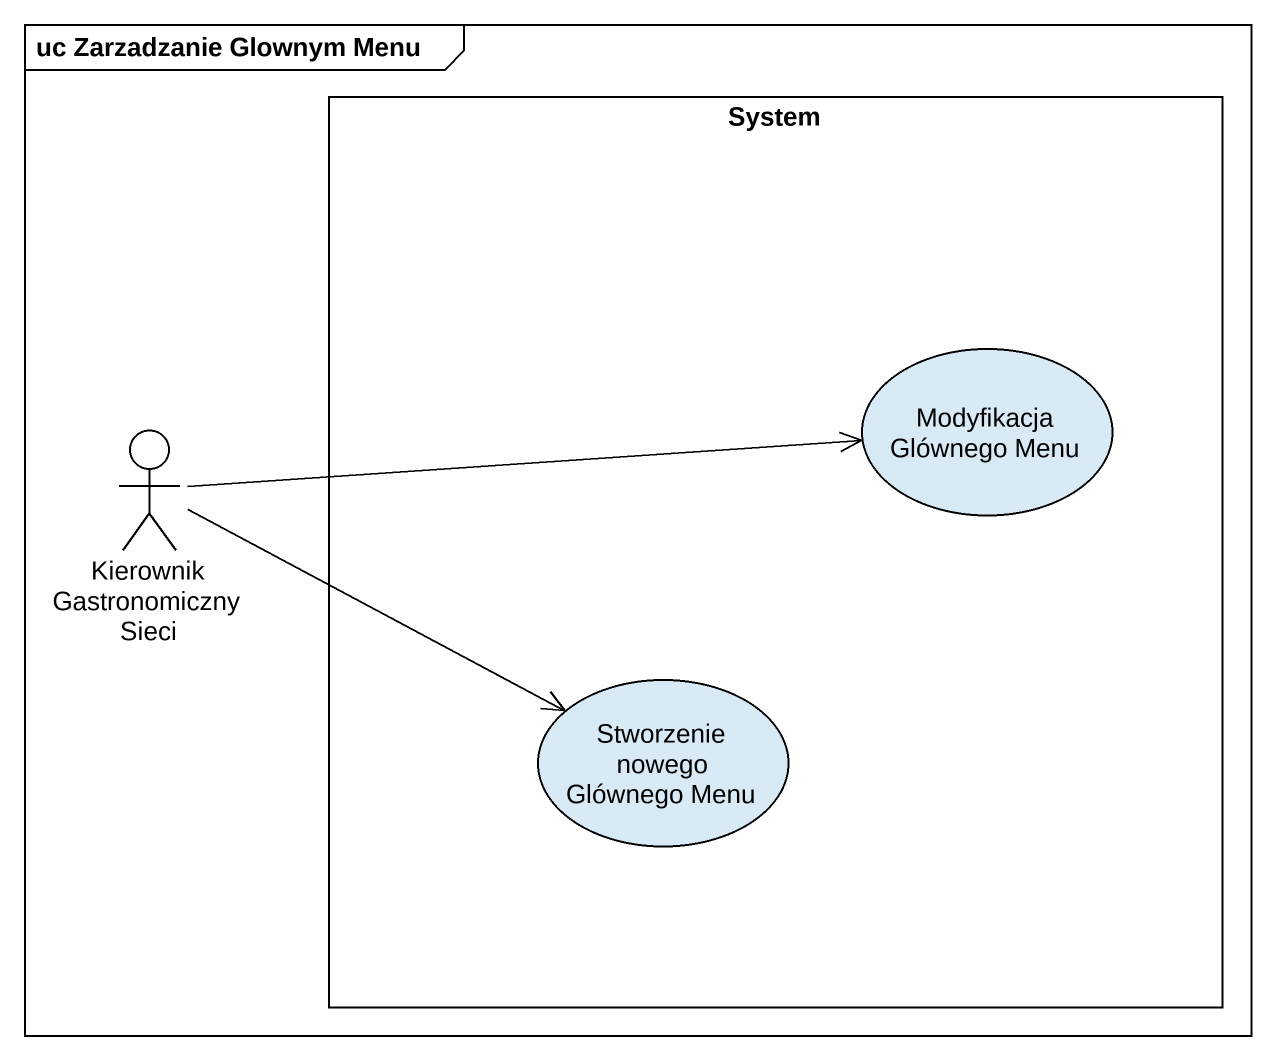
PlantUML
@startuml
mainframe uc Zarzadzanie Glownym Menu
rectangle System {
  usecase "Modyfikacja Glównego Menu" as Modyfikacja_Glównego_Menu
  usecase "Stworzenie nowego Glównego Menu" as Stworzenie_nowego_Glównego
}
actor "Kierownik Gastronomiczny Sieci" as Kierownik_Gastronomiczny
Kierownik_Gastronomiczny -right-> Modyfikacja_Glównego_Menu
Kierownik_Gastronomiczny -right-> Stworzenie_nowego_Glównego
@enduml
